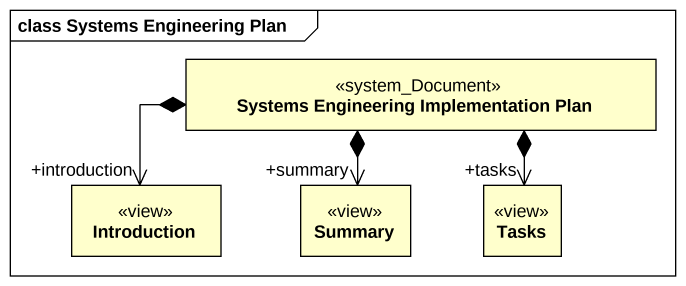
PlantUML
@startuml
mainframe class Systems Engineering Plan
hide circle
hide empty members
class "Systems Engineering Implementation Plan" as Systems_Engineering <<system_Document>>
class Introduction <<view>>
class Summary <<view>>
class Tasks <<view>>
Systems_Engineering *-left-> "+introduction" Introduction
Systems_Engineering *--> "+summary" Summary
Systems_Engineering *--> "+tasks" Tasks
@enduml
